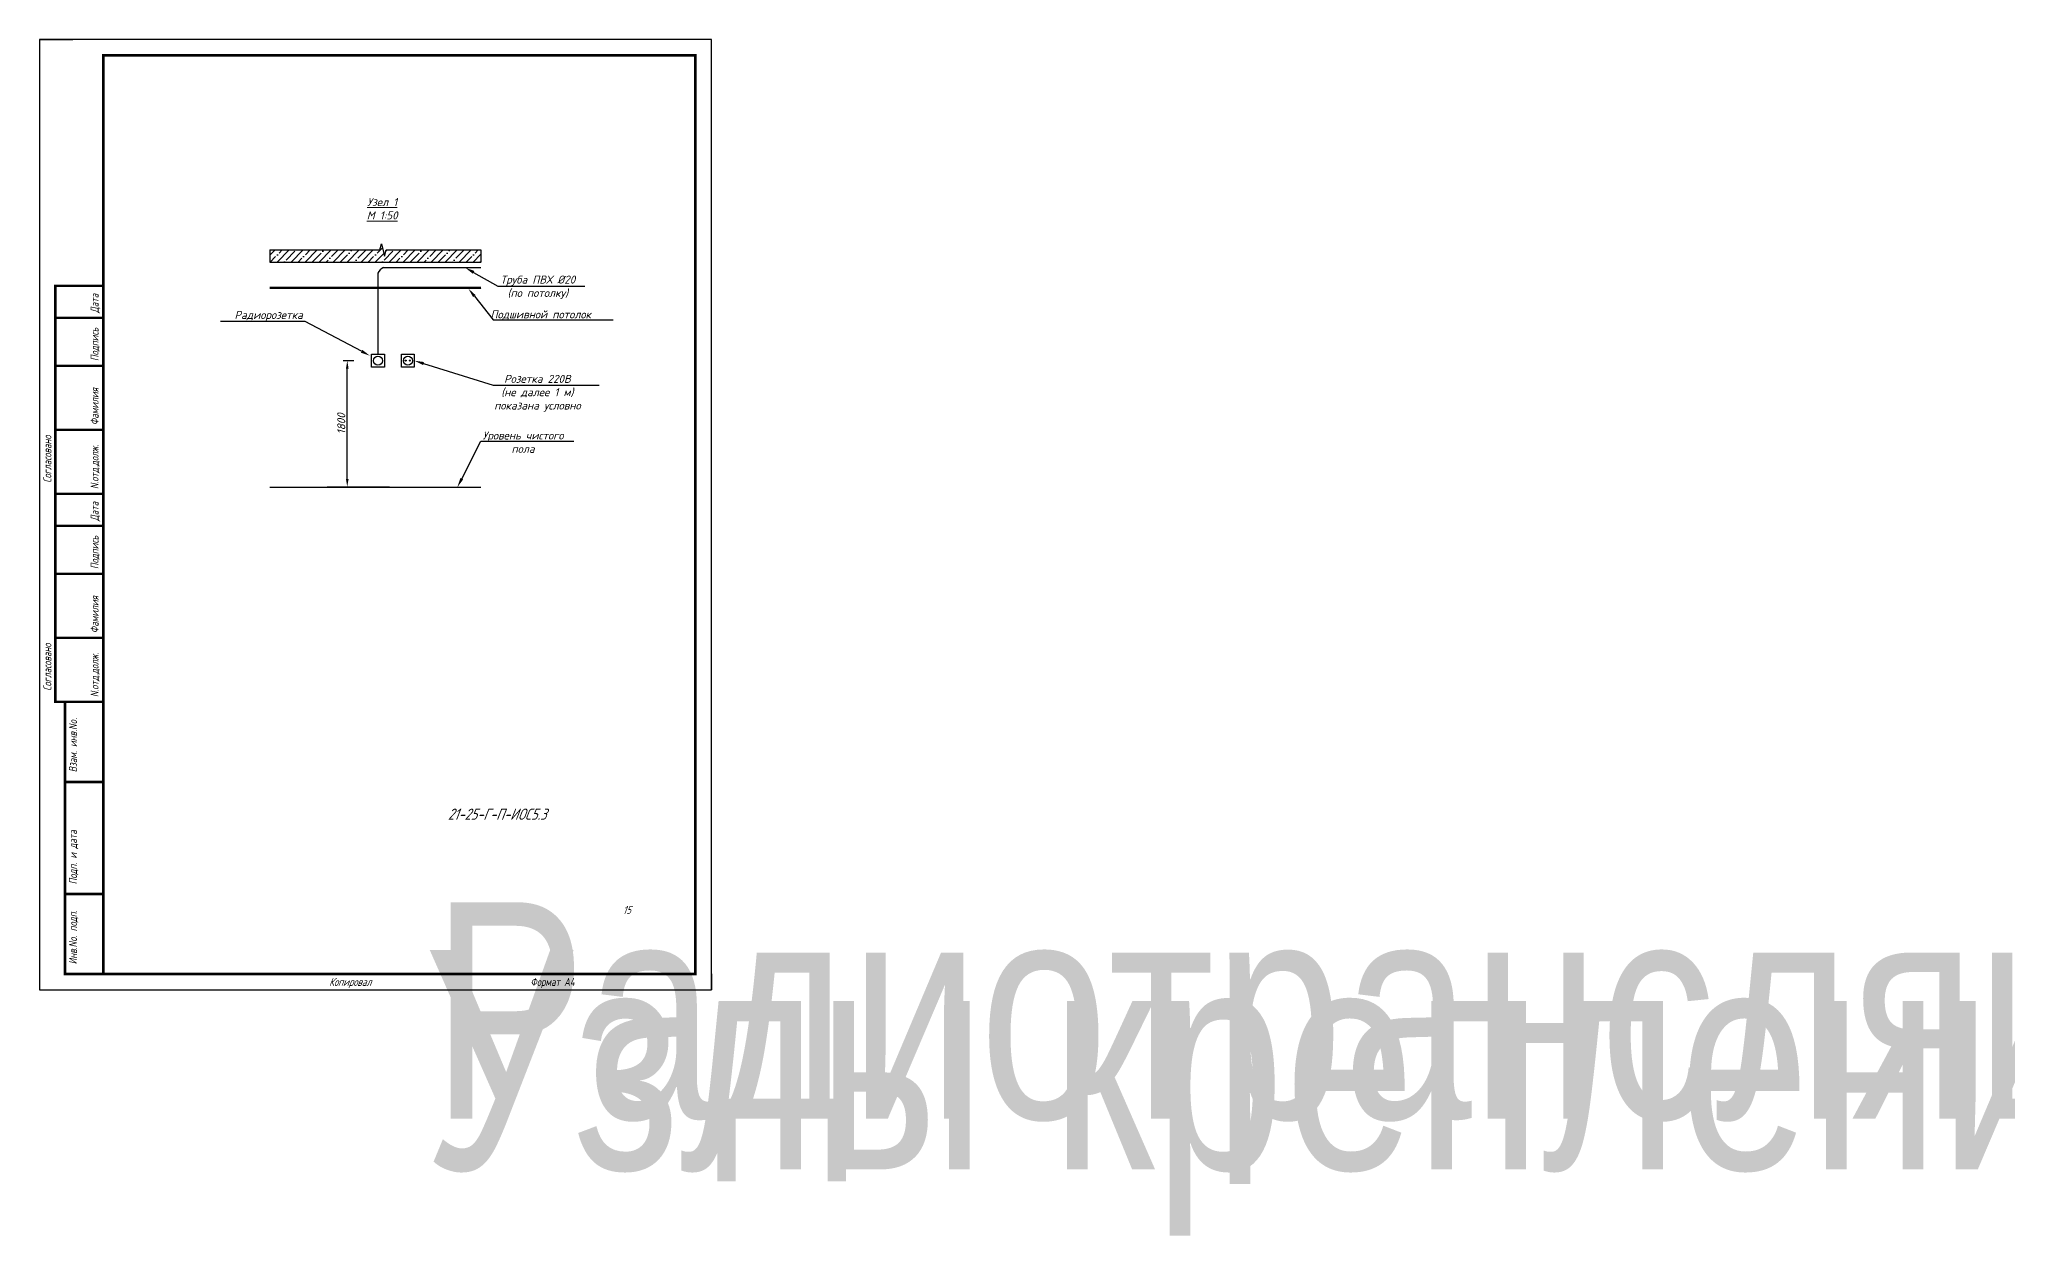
# Paper-space layout '15. Узлы кр' of a CAD drawing. Header units: millimetres. Extents: x 0 to 2460, y -77 to 297.
# Drawn here: x 0 to 615, y -77 to 297 of the extents above; entities that cross this region are included whole.
import ezdxf
from ezdxf import colors
from ezdxf.entities.mleader import LeaderData, LeaderLine
from ezdxf.enums import TextEntityAlignment as Align
from ezdxf.math import Vec2, Vec3

# ---------------------------------------------------------------- set-up
doc = ezdxf.new("R2018")
doc.units = ezdxf.units.MM
doc.layers.get('Defpoints').update_dxf_attribs({"lineweight": 50, "true_color": 0xbeff1a})
doc.layers.add('102 Рамка', color=252, linetype='Continuous')
doc.layers.add('СС_Схема', color=7, linetype='Continuous', lineweight=30)
doc.styles.add('GI_ISOCPEUR_I', font='isocpeui.ttf')
doc.styles.add('ISOCPEUR', font='isocpeui.ttf', dxfattribs={"height": 2.5})
doc.styles.get("Standard").update_dxf_attribs({"font": 'arial.ttf'})
doc.dimstyles.new('ISO-25', dxfattribs={"dimtxt": 2.5, "dimasz": 2.5, "dimexe": 1.25, "dimexo": 0.625, "dimtad": 1, "dimtxsty": 'Standard', "dimcen": 2.5, "dimadec": 0, "dimazin": 0, "dimtfac": 1, "dimtmove": 0, "dimatfit": 3, "dimfxl": 1, "dimarcsym": 0})

# ---------------------------------------------------------------- blocks, each defined once
blk = doc.blocks.new('*D267')
at = {"layer": 'Defpoints', "color": 0, "transparency": 16777216}
for p in [(96.21, 196.6), (98.86, 196.6), (93.26, 157.18)]:
    blk.add_point(p, dxfattribs=at)
at = {"layer": 'СС_Схема', "color": 0, "lineweight": -2, "transparency": 16777216}
for p, q in [((98.23, 196.6), (94.96, 196.6)), ((96.21, 159.68), (96.21, 194.1)), ((93.89, 157.18), (97.46, 157.18))]:
    blk.add_line(p, q, dxfattribs=at)
at = {"layer": 'СС_Схема', "color": 0, "transparency": 16777216}
for points in [[(95.8, 194.1), (96.63, 194.1), (96.21, 196.6)], [(95.8, 159.68), (96.63, 159.68), (96.21, 157.18)]]:
    blk.add_solid(points, dxfattribs=at)
at = {"layer": 'СС_Схема', "color": 0, "lineweight": 0, "transparency": 16777216, "insert": (94.34, 176.89), "char_height": 2.5, "attachment_point": 5, "rotation": 90, "style": 'ISOCPEUR'}
blk.add_mtext('1800', dxfattribs=at)
blk = doc.blocks.new('*U269')
at = {"layer": '102 Рамка', "color": 0}
blk.add_lwpolyline([(210, 297), (0, 297), (0, 0), (210, 0)], close=True, dxfattribs=at)
for points in [[(0, 297), (10.41, 297)], [(210, 5), (210, 0)]]:
    blk.add_lwpolyline(points, dxfattribs=at)
at = {"layer": '102 Рамка', "color": 0, "const_width": 0.8}
for points in [[(205, 5), (205, 292), (20, 292), (20, 5)], [(5, 220), (20, 220), (20, 90), (5, 90)], [(8, 5), (20, 5), (20, 90), (8, 90)]]:
    blk.add_lwpolyline(points, close=True, dxfattribs=at)
at = {"layer": '102 Рамка', "color": 0}
for points, const_width in [([(10, 90), (10, 220)], 0.05), ([(15, 90), (15, 220)], 0.05), ([(5, 210), (20, 210)], 0.8), ([(5, 195), (20, 195)], 0.8), ([(5, 175), (20, 175)], 0.8), ([(5, 155), (20, 155)], 0.8), ([(5, 145), (20, 145)], 0.8), ([(5, 130), (20, 130)], 0.8), ([(5, 110), (20, 110)], 0.8), ([(13, 90), (13, 5)], 0.05), ([(8, 65), (20, 65)], 0.8), ([(8, 30), (20, 30)], 0.8)]:
    blk.add_lwpolyline(points, dxfattribs=dict(at, const_width=const_width))
at = {"color": 7, "style": 'ISOCPEUR', "oblique": 10, "width": 0.8}
for tag, height, p in [('ИМЯ-ПРОЕКТА', 3.5, (143, 54.91)), ('НОМЕР-ЛИСТА', 2.5, (183.56, 25))]:
    blk.add_attdef(tag, text='', height=height, dxfattribs=at).set_placement(p, align=Align.MIDDLE_CENTER)
at = {"color": 7, "lineweight": 30, "oblique": 10, "width": 0.8, "flags": 104}
for tag, p in [('РАЗДЕЛ-ПРОЕКТА', (122.62, 27.39)), ('НАИМЕНОВАНИЕ-ЧЕРТЕЖА', (120, 12.5))]:
    blk.add_attdef(tag, text='', height=2.5, dxfattribs=at).set_placement(p, align=Align.MIDDLE_CENTER)
at = {"layer": '102 Рамка', "color": 7, "style": 'ISOCPEUR', "width": 0.8}
for s, p in [('Дата', (17.25, 211.5)), ('Подпись', (17.25, 196.5)), ('Фамилия', (17.25, 176.5)), ('Согласовано', (2.5, 158.5)), ('N.отд.долж.', (17.25, 156.5)), ('Дата', (17.25, 146.5)), ('Подпись', (17.25, 131.5)), ('Фамилия', (17.25, 111.5)), ('Согласовано', (2.5, 93.5)), ('N.отд.долж.', (17.25, 91.5)), ('Взам. инв.No.', (10.5, 68)), ('Подп. и дата', (10.5, 33)), ('Инв.No. подп.', (10.5, 8))]:
    blk.add_text(s, height=2.5, rotation=90, dxfattribs=at).set_placement(p, align=Align.MIDDLE_LEFT)
at = {"layer": '102 Рамка', "color": 7, "style": 'ISOCPEUR', "oblique": 10, "width": 0.8}
blk.add_text('Копировал', height=2.5, dxfattribs=at).set_placement((90.5, 2.5), align=Align.MIDDLE_LEFT)
at = {"layer": '102 Рамка', "color": 7, "style": 'ISOCPEUR', "width": 0.8}
blk.add_attdef('FORMATTEXT', text='', height=2.5, dxfattribs=at).set_placement((153.5, 3.75), align=Align.TOP_LEFT)

psp = doc.layouts.new('15. Узлы кр')

# ---------------------------------------------------------------- hatches: boundary and pattern name
at = {"layer": 'СС_Схема'}
h = psp.add_hatch(dxfattribs=at)
h.set_pattern_fill('ANSI35', color=256, scale=0.4875)
h.set_pattern_definition([(45, (-6.6315, 72.0878), (-2.188937, 2.188937), []), (45, (-4.4425, 72.0878), (-2.188937, 2.188937), [3.86953, -0.773906, 0, -0.773906])])
h.paths.add_polyline_path([(72.017, 231.198), (72.017, 227.425), (137.983, 227.425), (137.983, 231.198), (108.326, 231.198), (107.839, 229.248), (106.864, 233.148), (106.376, 231.198)])
h = psp.add_hatch(dxfattribs=at)
h.set_pattern_fill('ANSI31', color=256, scale=0.4875)
h.set_pattern_definition([(45, (-134.0038, 78.5916), (-1.094469, 1.094469), [])])
h.paths.add_polyline_path([(72.017, 219.425), (72.017, 219.132), (137.983, 219.132), (137.983, 219.425)])

# ---------------------------------------------------------------- linework, layer by layer
for p, q in [((103.811, 198.604), (107.811, 198.604)), ((103.811, 194.604), (103.811, 198.604)), ((107.811, 198.604), (107.811, 194.604)), ((113.166, 198.604), (117.166, 198.604)), ((113.166, 194.604), (113.166, 198.604)), ((117.166, 198.604), (117.166, 194.604)), ((107.811, 194.604), (103.811, 194.604)), ((117.166, 194.604), (113.166, 194.604))]:
    psp.add_line(p, q)
for centre in [(114.442, 196.641), (115.757, 196.641)]:
    psp.add_circle(centre, 0.177)
for p, q in [((72.017, 231.198), (106.376, 231.198)), ((72.017, 231.198), (72.017, 227.425)), ((106.376, 231.198), (106.864, 233.148)), ((106.864, 233.148), (107.839, 229.248)), ((107.839, 229.248), (108.326, 231.198)), ((108.326, 231.198), (137.983, 231.198)), ((137.983, 231.198), (137.983, 227.425)), ((72.017, 227.425), (137.983, 227.425)), ((105.811, 223.925), (105.811, 198.604)), ((107.561, 225.675), (137.983, 225.675)), ((137.983, 219.425), (72.017, 219.425)), ((72.017, 157.063), (137.983, 157.063)), ((89.88, 157.176), (109.38, 157.176))]:
    psp.add_line(p, q, dxfattribs=at)
psp.add_lwpolyline([(137.983, 219.132), (72.017, 219.132)], dxfattribs=at)
for centre in [(105.811, 196.604), (115.166, 196.604)]:
    psp.add_circle(centre, 1.386, dxfattribs=at)
psp.add_arc((108.464, 223.022), 2.802, 108.791808, 161.208192, dxfattribs=at)

# ---------------------------------------------------------------- block references
at = {"color": 7, "lineweight": 30}
ref = psp.add_blockref('*U269', (0, 0), dxfattribs=at)
ref.add_attrib('FORMATTEXT', 'Формат А4', dxfattribs={"layer": '102 Рамка', "color": 7, "height": 2.5, "style": 'ISOCPEUR', "width": 0.8}).set_placement((153.5, 3.75), align=Align.TOP_LEFT)
ref.add_attrib('НОМЕР-ЛИСТА', '15', dxfattribs={"color": 7, "height": 2.5, "style": 'ISOCPEUR', "oblique": 10, "width": 0.8}).set_placement((183.559, 25), align=Align.MIDDLE_CENTER)
lines = psp.add_mtext('\\W0.8000;Узлы крепления оборудования', dxfattribs={"color": 7, "insert": (120, 12.5), "char_height": 68.58291, "attachment_point": 1})
ref.add_attrib('НАИМЕНОВАНИЕ-ЧЕРТЕЖА', '', (120, 12.5), dxfattribs={"flags": 104}).embed_mtext(lines)
ref.add_attrib('ИМЯ-ПРОЕКТА', '21-25-Г-П-ИОС5.3', dxfattribs={"color": 7, "height": 3.5, "style": 'ISOCPEUR', "oblique": 10, "width": 0.8}).set_placement((143.003, 54.908), align=Align.MIDDLE_CENTER)
lines = psp.add_mtext('\\W0.8000;Радиотрансляционная сеть. Оповещение о чрезвычайных ситуациях', dxfattribs={"color": 7, "lineweight": 30, "insert": (122.619, 27.385), "char_height": 67.62907, "attachment_point": 1})
ref.add_attrib('РАЗДЕЛ-ПРОЕКТА', '', (122.619, 27.385), dxfattribs={"flags": 104}).embed_mtext(lines)

# ---------------------------------------------------------------- texts
at = {"layer": 'СС_Схема', "lineweight": 0, "insert": (107.13, 244.082), "char_height": 2.5, "width": 20.23639, "attachment_point": 5, "style": 'GI_ISOCPEUR_I'}
psp.add_mtext('\\pxqc;{\\LУзел 1\\PМ 1:50}', dxfattribs=at)

# ---------------------------------------------------------------- dimensions: what is measured, and where the dimension line sits
at = {"layer": 'СС_Схема', "lineweight": 0}
dim = psp.add_linear_dim(base=(96.212, 196.604), p1=(93.265, 157.176), p2=(98.859, 196.604), angle=90, text='1800', dimstyle='ISO-25', override={"dimtxt": 20, "dimtxsty": 'ISOCPEUR'}, dxfattribs=at)
dim.commit()
dim.dimension.update_dxf_attribs({"geometry": '*D267', "text_midpoint": (94.337, 176.89)})

# ---------------------------------------------------------------- leaders
ml = psp.add_multileader_mtext('Standard', dxfattribs=at)
ml.set_content('Труба ПВХ %%C20\\P(по потолку)', color=256, style='ISOCPEUR')
ml.set_leader_properties()
ml.build(insert=Vec2(0, 0))
ml.multileader.update_dxf_attribs({"text_left_attachment_type": 6, "text_right_attachment_type": 6, "dogleg_length": 9, "arrow_head_size": 3})
ctx = ml.context
ctx.base_point, ctx.char_height, ctx.arrow_head_size, ctx.landing_gap_size, ctx.plane_origin = Vec3(144.819, 219.938), 2.5, 3, 1, Vec3(100.808, 179.539)
ctx.left_attachment, ctx.right_attachment, ctx.text_align_type = 6, 6, 1
notes = []
notes.append((ctx, [(0, (1, 1, 0), (143.296, 219.938), (1, 0), 1.523, [(0, [(133.073, 225.675)], 0, [])])]))
ctx.mtext.insert, ctx.mtext.width, ctx.mtext.alignment, ctx.mtext.flow_direction = Vec3(155.759, 223.188), 26.28001, 2, 5
ml = psp.add_multileader_mtext('Standard', dxfattribs=at)
ml.set_content('Подшивной потолок', color=256, style='ISOCPEUR')
ml.set_leader_properties()
ml.build(insert=Vec2(0, 0))
ml.multileader.update_dxf_attribs({"text_left_attachment_type": 6, "text_right_attachment_type": 6, "dogleg_length": 1.523, "arrow_head_size": 3})
ctx = ml.context
ctx.base_point, ctx.char_height, ctx.arrow_head_size, ctx.landing_gap_size, ctx.plane_origin = Vec3(143.347, 209.327), 2.5, 3, 1, Vec3(131.457, 197.134)
ctx.left_attachment, ctx.right_attachment, ctx.text_align_type = 6, 6, 1
notes.append((ctx, [(0, (1, 1, 0), (141.824, 209.327), (1, 0), 1.523, [(0, [(134.054, 219.132)], 0, [])])]))
ctx.mtext.insert, ctx.mtext.alignment, ctx.mtext.flow_direction = Vec3(156.667, 212.327), 2, 5
ml = psp.add_multileader_mtext('Standard', dxfattribs=at)
ml.set_content('Радиорозетка', color=256, style='ISOCPEUR')
ml.set_leader_properties()
ml.build(insert=Vec2(0, 0))
ml.multileader.update_dxf_attribs({"text_left_attachment_type": 6, "text_right_attachment_type": 6, "dogleg_length": 9, "arrow_head_size": 3})
ctx = ml.context
ctx.base_point, ctx.char_height, ctx.arrow_head_size, ctx.landing_gap_size, ctx.plane_origin = Vec3(56.972, 208.891), 2.5, 3, 1, Vec3(12.789, 183.193)
ctx.left_attachment, ctx.right_attachment, ctx.text_align_type = 6, 6, 1
notes.append((ctx, [(1, (1, 1, 0), (83.042, 208.891), (-1, 0), 1.523, [(0, [(103.316, 198.149)], 0, [])])]))
ctx.mtext.insert, ctx.mtext.width, ctx.mtext.alignment, ctx.mtext.flow_direction = Vec3(71.649, 212.141), 26.28001, 2, 5
ml = psp.add_multileader_mtext('Standard', dxfattribs=at)
ml.set_content('Розетка 220В\\P(не далее 1 м)\\Pпоказана условно', color=256, style='ISOCPEUR')
ml.set_leader_properties()
ml.build(insert=Vec2(0, 0))
ml.multileader.update_dxf_attribs({"text_left_attachment_type": 6, "text_right_attachment_type": 6, "dogleg_length": 1.523, "arrow_head_size": 3})
ctx = ml.context
ctx.base_point, ctx.char_height, ctx.arrow_head_size, ctx.landing_gap_size, ctx.plane_origin = Vec3(143.347, 188.924), 2.5, 3, 1, Vec3(131.457, 176.731)
ctx.left_attachment, ctx.right_attachment, ctx.text_align_type = 6, 6, 1
notes.append((ctx, [(0, (1, 1, 0), (141.824, 188.924), (1, 0), 1.523, [(0, [(117.166, 196.604)], 0, [])])]))
ctx.mtext.insert, ctx.mtext.alignment, ctx.mtext.flow_direction = Vec3(155.617, 192.174), 2, 5
ml = psp.add_multileader_mtext('Standard', dxfattribs=at)
ml.set_content('Уровень чистого пола', color=256, style='ISOCPEUR')
ml.set_leader_properties()
ml.build(insert=Vec2(0, 0))
ml.multileader.update_dxf_attribs({"text_left_attachment_type": 6, "text_right_attachment_type": 6, "dogleg_length": 9, "arrow_head_size": 3})
ctx = ml.context
ctx.base_point, ctx.char_height, ctx.arrow_head_size, ctx.landing_gap_size, ctx.plane_origin = Vec3(139.506, 171.479), 2.5, 3, 1, Vec3(93.916, 145.781)
ctx.left_attachment, ctx.right_attachment, ctx.text_align_type = 6, 6, 1
notes.append((ctx, [(0, (1, 1, 0), (137.983, 171.479), (1, 0), 1.523, [(0, [(130.619, 157.063)], 0, [])])]))
ctx.mtext.insert, ctx.mtext.width, ctx.mtext.alignment, ctx.mtext.flow_direction = Vec3(151.126, 174.479), 26.28001, 2, 5
for ctx, leaders in notes:
    for number, flags, end, landing, length, lines in leaders:
        leader = LeaderData()
        leader.index, (leader.has_last_leader_line, leader.has_dogleg_vector, leader.attachment_direction) = number, flags
        leader.last_leader_point, leader.dogleg_vector, leader.dogleg_length = Vec3(end), Vec3(landing), length
        for number, points, colour, breaks in lines:
            line = LeaderLine()
            line.index, line.vertices, line.color, line.breaks = number, Vec3.list(points), colors.encode_raw_color(colour), breaks
            leader.lines.append(line)
        ctx.leaders.append(leader)

doc.saveas('drawing.dxf')
